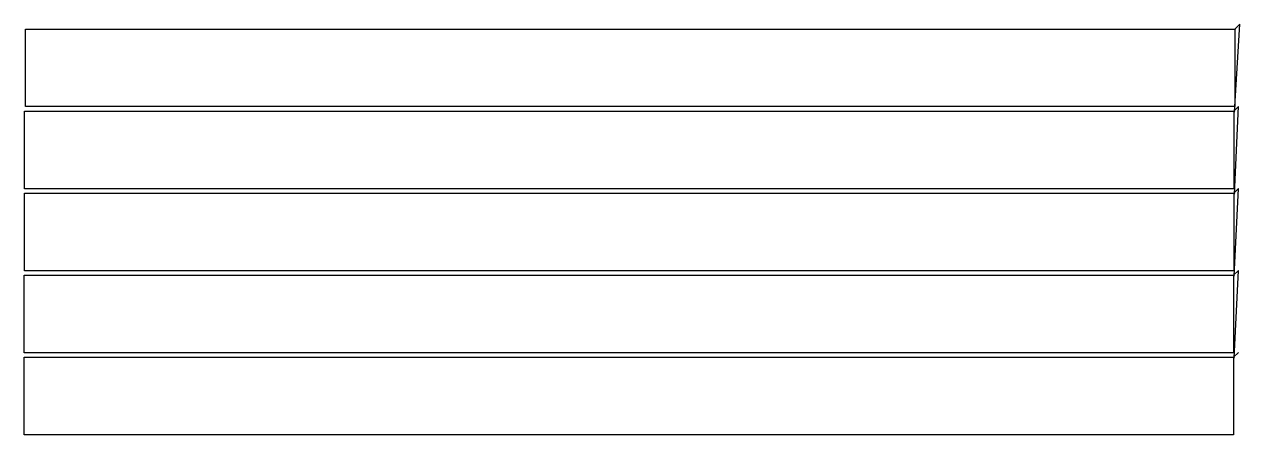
# Model space of a CAD drawing. Header units: metres. Extents: x 8 to 6129, y 8 to 2076.
import ezdxf

# ---------------------------------------------------------------- set-up
doc = ezdxf.new("R2010")
doc.units = ezdxf.units.M

msp = doc.modelspace()

# ---------------------------------------------------------------- linework, layer by layer
at = {"layer": 'TOOL_0'}
for p, q in [((14.093, 1661.317), (14.093, 2051.317)), ((14.093, 2051.317), (6104.093, 2051.317)), ((6102.145, 1633.995), (6128.842, 2076.066)), ((6128.842, 2076.066), (6104.093, 2051.317)), ((6104.093, 2051.317), (6104.093, 1661.317)), ((6104.093, 2051.317), (6107.629, 2047.781)), ((6104.093, 1661.317), (14.093, 1661.317)), ((6123.358, 1662.28), (6098.609, 1637.531)), ((6102.145, 1220.82), (6123.358, 1662.28)), ((8.609, 1247.531), (8.609, 1637.531)), ((8.609, 1637.531), (6098.609, 1637.531)), ((6098.609, 1637.531), (6098.609, 1247.531)), ((6098.609, 1637.531), (6102.145, 1633.995)), ((6098.609, 1247.531), (8.609, 1247.531)), ((8.609, 834.356), (8.609, 1224.356)), ((8.609, 1224.356), (6098.609, 1224.356)), ((6123.358, 1249.105), (6098.609, 1224.356)), ((6098.609, 1224.356), (6098.609, 834.356)), ((6098.609, 1224.356), (6102.145, 1220.82)), ((6101.536, 807.645), (6123.358, 1249.105)), ((8, 421.181), (8, 811.181)), ((8, 811.181), (6098, 811.181)), ((6098.609, 834.356), (8.609, 834.356)), ((6122.749, 835.929), (6098, 811.181)), ((6098, 811.181), (6098, 421.181)), ((6098, 811.181), (6101.536, 807.645)), ((6101.536, 394.465), (6122.749, 835.929)), ((6098, 421.181), (8, 421.181)), ((8, 8.001), (8, 398.001)), ((8, 398.001), (6098, 398.001)), ((6122.749, 422.75), (6098, 398.001)), ((6098, 398.001), (6098, 8.001)), ((6098, 398.001), (6101.536, 394.465)), ((6098, 8.001), (8, 8.001))]:
    msp.add_line(p, q, dxfattribs=at)

doc.saveas('drawing.dxf')
